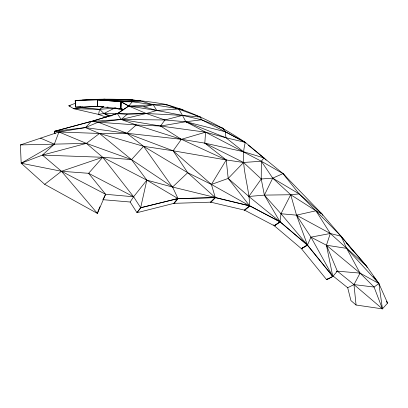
<?xml version="1.0" encoding="UTF-8"?>
<svg xmlns="http://www.w3.org/2000/svg" width="408" height="408" viewBox="0 0 408 408"><rect width="100%" height="100%" fill="white"/><g stroke="black" fill="none" stroke-linecap="round" stroke-linejoin="round"><path stroke-width="0.61" d="M333.086 276.012L347.687 287.732L350.936 300.604L356.062 305.016L382.434 308.876L387.6 303.093L378.899 283.519L360.075 273.125L337.334 271.147L332.795 276.471L307.443 245.06L279.985 221.768L264.364 195.116L261.237 178.984L261.334 161.236L263.945 157.937L245.325 142.387L243.54 141.28C219.601 125.251 193.458 112.098 165.623 104.392C135.798 98.802 105.397 98.022 75.205 100.562L75.582 107.12L100.047 106.406M123.022 110.053L120.834 108.752L121.018 101.75L97.456 99.766L97.512 106.503L122.084 108.875M122.069 108.752L120.834 108.752L121.033 101.745L97.42 99.766L82.283 100.067M120.834 108.752L121.049 101.745L132.192 101.781L140.561 100.97L153.194 104.713L181.376 109.176L183.615 110.364M177.964 198.497L140.699 207.789L137.001 212.706L140.653 207.703L133.605 196.768L105.616 194.295L102.887 199.675L130.152 202.021L137.001 212.706L173.925 203.352L210.757 202.159L244.596 210.166L249.686 205.887L172.564 187.037L131.519 159.61L86.374 143.381L54.335 144.146L21.18 163.22L61.455 171.268L88.612 173.303L105.616 194.295L97.405 213.42L44.712 184.334L21.18 163.22L20.4 144.927L58.941 131.988L85.389 127.597L91.387 121.406L98.175 122.186L121.196 119.468L160.538 126.036L205.566 132.182L261.334 161.236L272.712 178.138L290.725 194.738L296.519 215.149L310.973 237.15L326.446 245.223L337.334 271.147L353.976 284.595L382.434 308.876L378.899 283.519L366.466 266.006L321.8 213.761L283.019 173.604L261.334 161.236L243.566 162.476L226.241 159.956L204.816 143.137L205.566 132.182L185.854 121.747L164.924 119.972L121.196 119.468L91.387 121.406L54.422 131.294L54.902 133.758M322.743 215.363L321.8 213.761L299.135 193.902L290.725 194.738L280.985 213.751L279.985 221.768L274.421 225.843L244.596 210.166L249.681 205.78L279.99 221.845L274.421 225.843L273.788 224.757M244.596 210.166L249.681 205.861C249.14 184.656 239.445 163.47 245.325 142.387L225.389 131.784L201.552 119.763L182.488 115.393L156.815 110.471L128.78 106.054L121.033 101.745L128.78 106.054L146.258 113.501L164.924 119.972L182.488 115.393L200.41 117.081L201.552 119.763L223.064 128.352L223.814 129.372M98.252 210.752L97.405 213.42L61.455 171.268L42.422 155.101L21.18 163.22L22.348 163.577M98.496 210.166L99.96 206.672M351.757 249.278L341.139 236.273L330.296 233.488L310.973 237.15L307.443 245.06L301.395 248.656L274.421 225.843L279.99 221.753L307.438 245.07L301.395 248.656L326.64 279.679L332.795 276.471L326.446 245.223L330.296 233.488L315.92 210.788L299.135 193.902L283.019 173.604L248.401 145.248M130.152 202.021L133.605 196.768L146.844 180.152L172.564 187.037L178.01 198.584L173.925 203.352L176.756 199.956M286.732 177.903L283.019 173.604L272.712 178.138L261.237 178.984L248.844 196.467L279.985 221.768L249.681 205.861L211.395 184.441L187.711 172.701L143.58 146.309L126.806 133.258L98.175 122.186L85.389 127.597L54.422 131.294L58.941 131.988L99.506 133.467L126.806 133.258L181.392 139.312L204.816 143.137L243.454 151.689L263.945 157.937L266.133 160.14M245.325 142.387L225.92 137.736L205.566 132.182L181.392 139.312L173.13 150.792L143.58 146.309L99.506 133.467L85.389 127.597L126.806 133.258L173.13 150.792L226.241 159.956L228.2 178.434L249.681 205.861L215.332 197.635L178.01 198.584L140.653 207.703L146.844 180.152L131.519 159.61L99.506 133.467L86.374 143.381L42.422 155.101L54.335 144.146L58.941 131.988L86.374 143.381L102.729 157.279L133.605 196.768L88.612 173.303L102.729 157.279L131.519 159.61L143.58 146.309L172.477 187.144M164.924 119.972L160.538 126.036L136.246 124.96L98.175 122.186M200.41 117.081L165.623 104.392L153.194 104.713L132.192 101.781L128.78 106.054L117.346 113.638L91.387 121.406M327.461 278.725L326.64 279.679L332.831 276.4L307.403 245.126L301.395 248.656M173.925 203.352L178.031 198.635L215.312 197.584L210.757 202.159L215.332 197.635L211.395 184.441L173.13 150.792L187.711 172.701L215.332 197.635L210.757 202.159M243.454 151.689L225.92 137.736L185.854 121.747L182.488 115.393L146.258 113.501L117.346 113.638L121.196 119.468L136.246 124.96L181.392 139.312L226.241 159.956L211.395 184.441L228.2 178.434L243.566 162.476L261.237 178.984M172.564 187.037L187.711 172.701M126.806 133.258L136.246 124.96M146.258 113.501L127.097 114.357L121.196 119.468L146.258 113.501L156.815 110.471L178.775 108.962L182.488 115.393M44.712 184.334L61.455 171.268L102.729 157.279L146.844 180.152L178.01 198.584M373.524 276.522L378.899 283.519L374.075 287.054L353.976 284.595L347.687 287.732M103.403 106.621L99.572 109.319L73.669 108.701L68.845 105.784L75.801 103.107M117.529 113.648L128.602 106.044M82.288 106.814L80.947 107.6L73.669 108.701L98.588 114.413L106.35 117.239M336.299 271.697L337.334 271.147M91.606 121.431L117.127 113.618M91.249 121.39L54.55 131.315L54.993 133.773M143.749 106.819L153.194 104.713L156.815 110.471L143.749 106.819L128.78 106.054L153.194 104.713M201.552 119.763L185.854 121.747L160.538 126.036L181.392 139.312M164.393 104.514L165.623 104.392L166.576 105.116M97.874 99.741L99.118 99.629M102.23 99.348L131.096 99.664L140.561 100.97L97.42 99.766L75.205 100.562L75.582 107.12M96.665 106.289L80.947 107.6L99.572 109.319L116.244 108.043M70.094 105.682L68.845 105.784L70.084 106.07M76.179 107.075L80.947 106.697M109.466 99.394L97.42 99.766L97.512 106.503L103.775 106.911M20.4 144.927L54.335 144.146L40.514 138.139M90.841 106.401L97.079 106.279M90.739 106.529L100.026 106.58M117.932 113.735L103.913 113.49L98.588 114.413L99.572 109.319L103.913 113.49L108.921 116.234M42.422 155.101L102.729 157.279M132.192 101.781L97.42 99.766L97.512 106.503M106.901 107.11L108.156 107.192M117.346 113.638L127.097 114.357M228.2 178.434L248.844 196.467L264.364 195.116L280.985 213.751L296.519 215.149L315.92 210.788L321.8 213.761L320.305 212.619M119.416 108.344L120.686 108.467M105.927 99.414L104.718 99.124L97.42 99.766L131.096 99.664L132.947 100.123M185.854 121.747L225.389 131.784L244.509 142.076M122.65 110.4L114.98 107.921L103.913 113.49L111.027 116.132M218.418 126.511L220.157 127.199M221.32 127.663L223.064 128.352L225.389 131.784L225.92 137.736M204.816 143.137L243.566 162.476M61.455 171.268L105.616 194.295M299.135 193.902L272.712 178.138L264.364 195.116L290.725 194.738L315.92 210.788L341.139 236.273L346.611 248.35L360.075 273.125L374.075 287.054L382.434 308.876M346.377 243.046L366.466 266.006L330.296 233.488L296.519 215.149L307.443 245.06L280.985 213.751M243.54 141.28L244.428 142.183M378.899 283.519L346.611 248.35L326.446 245.223L360.075 273.125L353.976 284.595L356.062 305.016M352.553 250.267L353.756 251.746M386.483 301.548L387.6 303.093L386.641 301.441M310.973 237.15L332.795 276.471M366.705 266.506L367.19 267.51"/></g></svg>
